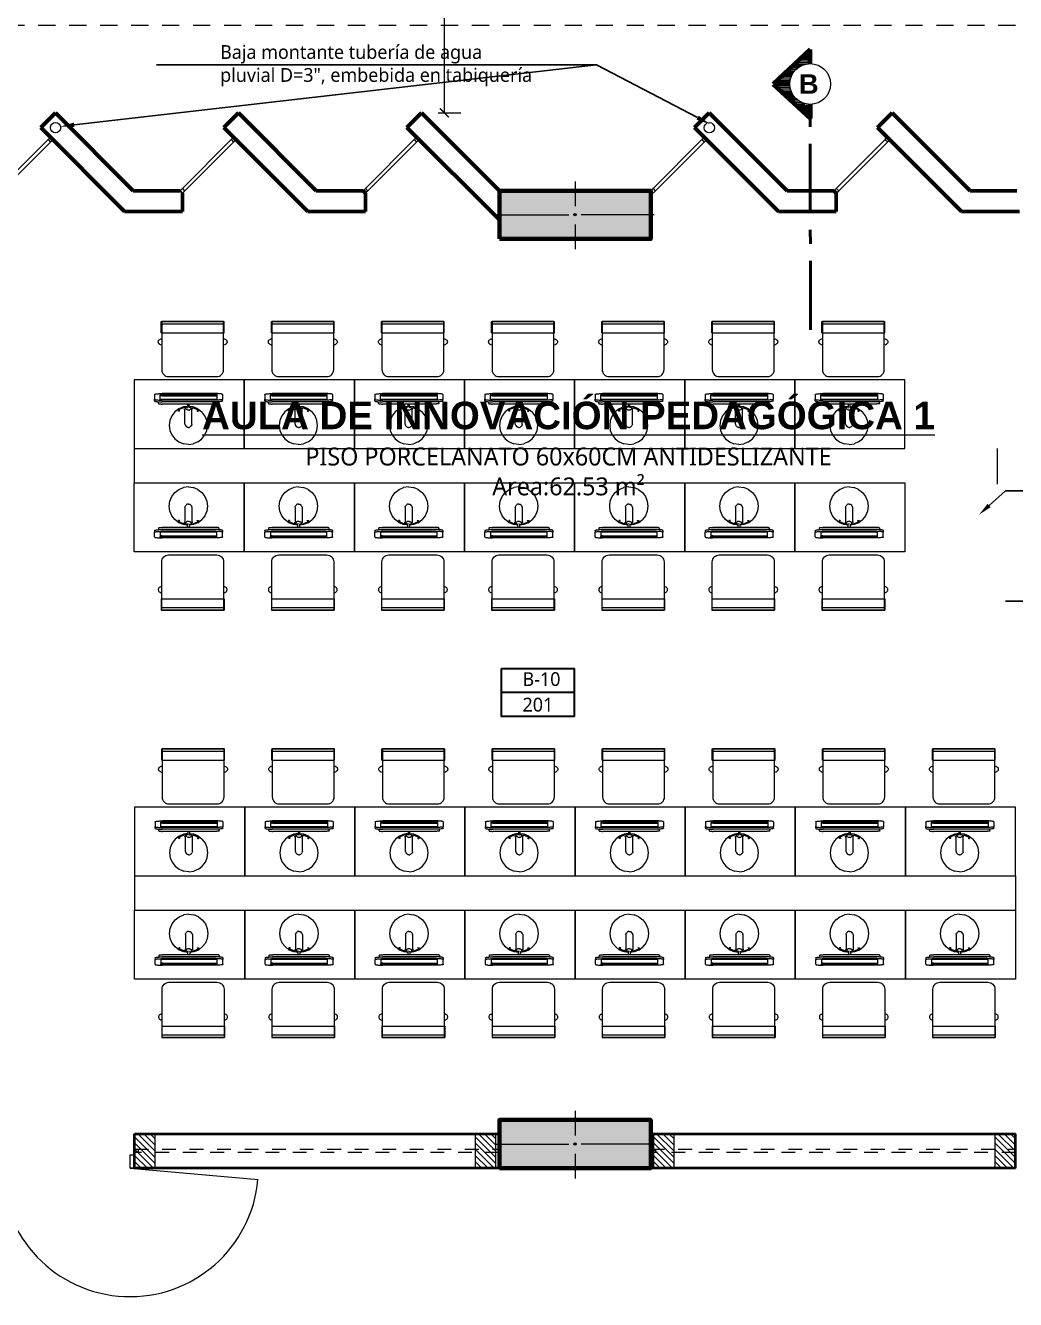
# Model space of a CAD drawing. Header units: metres. Extents: x 28 to 239, y -1 to 113.
# Drawn here: x 58.44 to 65.63, y 82.64 to 91.9 of the extents above; entities that cross this region are included whole.
import ezdxf
from ezdxf import colors
from ezdxf.entities.mleader import LeaderData, LeaderLine
from ezdxf.enums import TextEntityAlignment as Align
from ezdxf.math import Vec2, Vec3

# ---------------------------------------------------------------- set-up
doc = ezdxf.new("R2010")
doc.units = ezdxf.units.M
for name, pattern in [('1CORTE', [1.5, 1, -0.25, 0, -0.25]), ('ACAD_ISO04W100', [30, 24, -3, 0, -3]), ('CONTINUA', [0]), ('DASHED2', [0.375, 0.25, -0.125]), ('HIDDEN2', [0.1875, 0.125, -0.0625])]:
    doc.linetypes.add(name, pattern=pattern)
for name, color, linetype, lineweight in [('1', 7, 'Continuous', 5), ('AA. Proyeccion Corte', 10, '1CORTE', 50), ('COLUMNAS 50', 32, 'Continuous', 70), ('COLUMNETASSS', 211, 'Continuous', 20), ('CORTE_EJE', 31, 'ACAD_ISO04W100', 80), ('cotas', 7, 'Continuous', 5), ('Equipamiento SR', 23, 'Continuous', 0), ('GRAFO 0 BLANCO', 7, 'Continuous', 0), ('GRAFO 4', 7, 'Continuous', 30), ('I.S. CANALETAS', 12, 'Continuous', 0), ('letras sr', 7, 'Continuous', 5), ('Muebles fijos El', 101, 'Continuous', 0), ('muro bajo', 191, 'Continuous', 40), ('Muros el', 144, 'Continuous', 60), ('proyecciones', 1, 'DASHED2', 5), ('Puertas El', 21, 'Continuous', 15), ('TEXTOS-SUBTITULO', 7, 'Continuous', 30), ('texturas', 252, 'Continuous', 0), ('Vanos', 140, 'Continuous', 5)]:
    doc.layers.add(name, color=color, linetype=linetype, lineweight=lineweight)
doc.styles.add('Generales', font='trebuc.ttf', dxfattribs={"height": 0.1})
doc.styles.add('Roberto', font='arial.ttf', dxfattribs={"width": 1.5})
doc.styles.add('Santa Rosa 1 50', font='trebuc.ttf')
doc.styles.add('TURBO_BASS', font='swisseb.ttf')
doc.dimstyles.new('1EJESB', dxfattribs={"dimscale": 0, "dimtxt": 0.13, "dimasz": 0.0655, "dimexe": 0.12, "dimexo": 0.12, "dimgap": 0.0755, "dimtad": 1, "dimzin": 4, "dimdsep": 46, "dimtxsty": 'Roberto', "dimblk": 'ARCHTICK', "dimcen": 0.065, "dimclrd": 7, "dimclre": 251, "dimclrt": 7, "dimaunit": 1, "dimadec": 0, "dimazin": 1, "dimtfac": 1, "dimtix": 1, "dimtofl": 0, "dimtmove": 0, "dimatfit": 3, "dimldrblk": 'ARROW', "dimfxl": 1, "dimtolj": 1, "dimtzin": 4, "dimlwd": 9, "dimlwe": 9, "dimarcsym": 0})

# ---------------------------------------------------------------- blocks, each defined once
blk = doc.blocks.new('A$C25F65E93')
at = {"layer": 'Equipamiento SR', "linetype": 'Continuous'}
for p, q in [((0.018, 0.4782), (0, 0.4782)), ((0, 0.0222), (0, 0.4782)), ((0.0824, 0.4782), (0.018, 0.4782)), ((0.018, 0.0222), (0.018, 0.4782)), ((0.0824, 0.0222), (0.0824, 0.4782)), ((0.1264, 0.4782), (0.1269, 0.4816)), ((0.1269, 0.4816), (0.1282, 0.4858)), ((0.1282, 0.4858), (0.1301, 0.4896)), ((0.1301, 0.4896), (0.1325, 0.493)), ((0.1325, 0.493), (0.1354, 0.4959)), ((0.1354, 0.4959), (0.1387, 0.4981)), ((0.1387, 0.4981), (0.1423, 0.4996)), ((0.1423, 0.4996), (0.146, 0.5004)), ((0.146, 0.5004), (0.1498, 0.5004)), ((0.1498, 0.5004), (0.1536, 0.4996)), ((0.1536, 0.4996), (0.1571, 0.4981)), ((0.1571, 0.4981), (0.1604, 0.4959)), ((0.1604, 0.4959), (0.1633, 0.493)), ((0.1633, 0.493), (0.1658, 0.4896)), ((0.1658, 0.4896), (0.1667, 0.4877)), ((0.1667, 0.4877), (0.1714, 0.4782)), ((0.018, 0.0222), (0, 0.0222)), ((0.0824, 0.0222), (0.018, 0.0222)), ((0.1269, 0.0187), (0.1264, 0.0222)), ((0.1282, 0.0146), (0.1269, 0.0187)), ((0.1301, 0.0107), (0.1282, 0.0146)), ((0.1325, 0.0073), (0.1301, 0.0107)), ((0.1354, 0.0045), (0.1325, 0.0073)), ((0.1387, 0.0023), (0.1354, 0.0045)), ((0.1423, 0.0008), (0.1387, 0.0023)), ((0.146, 0), (0.1423, 0.0008)), ((0.1536, 0.0008), (0.1498, 0)), ((0.1571, 0.0023), (0.1536, 0.0008)), ((0.1604, 0.0045), (0.1571, 0.0023)), ((0.1633, 0.0073), (0.1604, 0.0045)), ((0.1658, 0.0107), (0.1633, 0.0073)), ((0.1667, 0.0127), (0.1658, 0.0107)), ((0.1714, 0.0222), (0.1667, 0.0127)), ((0.1498, 0), (0.146, 0))]:
    blk.add_line(p, q, dxfattribs=at)
blk.add_lwpolyline([(0, 0.0252), (0.35, 0.0252, 0.414214), (0.4, 0.0752), (0.4, 0.4252, 0.414214), (0.35, 0.4752), (0, 0.4752), (0, 0.0252)], format="xyb", dxfattribs=at)
blk = doc.blocks.new('A$C34F338A5')
at = {"layer": 'Muebles fijos El'}
for p, q in [((0.3234, 0.5906), (0.3233, 0.587)), ((0.3233, 0.587), (0.3233, 0.4006)), ((0.3236, 0.5976), (0.3234, 0.5942)), ((0.3234, 0.5942), (0.3234, 0.5906)), ((0.3238, 0.6009), (0.3236, 0.5976)), ((0.324, 0.604), (0.3238, 0.6009)), ((0.3243, 0.6067), (0.324, 0.604)), ((0.3246, 0.6091), (0.3243, 0.6067)), ((0.325, 0.6111), (0.3246, 0.6091)), ((0.3254, 0.6126), (0.325, 0.6111)), ((0.3259, 0.6137), (0.3254, 0.6126)), ((0.3263, 0.6143), (0.3259, 0.6137)), ((0.3268, 0.6144), (0.3263, 0.6143)), ((0.3268, 0.6144), (0.3396, 0.6144)), ((0.3389, 0.6004), (0.3388, 0.5931)), ((0.3388, 0.5931), (0.3388, 0.5873)), ((0.3388, 0.5873), (0.3388, 0.203)), ((0.3392, 0.6075), (0.3389, 0.6004)), ((0.3396, 0.6143), (0.3392, 0.6075)), ((0.3401, 0.6205), (0.3396, 0.6144)), ((0.3396, 0.6144), (0.3396, 0.6143)), ((0.3407, 0.6261), (0.3401, 0.6205)), ((0.3414, 0.631), (0.3407, 0.6261)), ((0.3422, 0.6351), (0.3414, 0.631)), ((0.343, 0.6382), (0.3422, 0.6351)), ((0.3439, 0.6404), (0.343, 0.6382)), ((0.3448, 0.6416), (0.3439, 0.6404)), ((0.3456, 0.6418), (0.3448, 0.6416)), ((0.3456, 0.6418), (0.3581, 0.6418)), ((0.3515, 0.6004), (0.3513, 0.5931)), ((0.3513, 0.5931), (0.3513, 0.5873)), ((0.3513, 0.5873), (0.3513, 0.203)), ((0.3518, 0.6075), (0.3515, 0.6004)), ((0.3521, 0.6143), (0.3518, 0.6075)), ((0.3527, 0.6205), (0.3521, 0.6143)), ((0.3533, 0.6261), (0.3527, 0.6205)), ((0.354, 0.631), (0.3533, 0.6261)), ((0.3547, 0.6351), (0.354, 0.631)), ((0.3556, 0.6382), (0.3547, 0.6351)), ((0.3565, 0.6404), (0.3556, 0.6382)), ((0.3574, 0.6416), (0.3565, 0.6404)), ((0.3565, 0.6007), (0.3565, 0.1896)), ((0.3829, 0.6007), (0.3565, 0.6007)), ((0.3581, 0.6418), (0.3574, 0.6416)), ((0.3925, 0.6418), (0.3581, 0.6418)), ((0.3831, 0.5976), (0.3829, 0.6007)), ((0.3866, 0.6007), (0.3829, 0.6007)), ((0.3832, 0.5942), (0.3831, 0.5976)), ((0.3833, 0.5906), (0.3832, 0.5942)), ((0.3833, 0.587), (0.3833, 0.5906)), ((0.3833, 0.2033), (0.3833, 0.587)), ((0.3866, 0.6007), (0.3866, 0.6004)), ((0.3879, 0.6007), (0.3866, 0.6007)), ((0.3866, 0.6004), (0.3867, 0.5931)), ((0.3867, 0.5931), (0.3867, 0.5873)), ((0.3867, 0.5873), (0.3867, 0.203)), ((0.3942, 0.6007), (0.3879, 0.6007)), ((0.3879, 0.6007), (0.3879, 0.1896)), ((0.3925, 0.6418), (0.3932, 0.6416)), ((0.3932, 0.6416), (0.3941, 0.6404)), ((0.3941, 0.6404), (0.395, 0.6382)), ((0.3942, 0.6007), (0.3942, 0.1896)), ((0.395, 0.6382), (0.3959, 0.6351)), ((0.3959, 0.6351), (0.3966, 0.631)), ((0.3966, 0.631), (0.3973, 0.6261)), ((0.3973, 0.6261), (0.398, 0.6205)), ((0.398, 0.6205), (0.3985, 0.6143)), ((0.3985, 0.6143), (0.3989, 0.6075)), ((0.3989, 0.6075), (0.3991, 0.6004)), ((0.3991, 0.6004), (0.3993, 0.5931)), ((0.3993, 0.5931), (0.3993, 0.5873)), ((0.3993, 0.5873), (0.3993, 0.203)), ((0.0477, 0.4632), (0.0338, 0.4297)), ((0.0477, 0.4632), (0.0698, 0.492)), ((0.0698, 0.492), (0.0986, 0.5141)), ((0.0986, 0.5141), (0.1322, 0.528)), ((0.1322, 0.528), (0.1682, 0.5328)), ((0.1682, 0.5328), (0.2042, 0.528)), ((0.2042, 0.528), (0.2377, 0.5141)), ((0.2377, 0.5141), (0.2665, 0.492)), ((0.2887, 0.4632), (0.2665, 0.492)), ((0.2719, 0.4641), (0.272, 0.4649)), ((0.2719, 0.4632), (0.2719, 0.4641)), ((0.2719, 0.4622), (0.2719, 0.4632)), ((0.272, 0.4649), (0.2723, 0.4655)), ((0.2723, 0.4655), (0.2727, 0.466)), ((0.2727, 0.466), (0.2732, 0.4664)), ((0.2732, 0.4664), (0.2737, 0.4666)), ((0.2737, 0.4666), (0.2744, 0.4666)), ((0.2744, 0.4666), (0.2751, 0.4665)), ((0.2751, 0.4665), (0.2759, 0.4663)), ((0.2759, 0.4663), (0.2768, 0.4658)), ((0.2768, 0.4658), (0.2777, 0.4653)), ((0.2777, 0.4653), (0.2786, 0.4646)), ((0.2786, 0.4646), (0.2795, 0.4637)), ((0.2795, 0.4637), (0.2804, 0.4628)), ((0.2804, 0.4628), (0.2812, 0.4617)), ((0.2887, 0.4632), (0.3026, 0.4297)), ((0.0291, 0.3937), (0.0338, 0.4297)), ((0.0291, 0.3937), (0.0338, 0.3576)), ((0.1531, 0.3936), (0.1534, 0.3985)), ((0.1531, 0.3936), (0.1537, 0.3887)), ((0.1534, 0.3985), (0.1546, 0.4032)), ((0.1537, 0.3887), (0.1551, 0.3842)), ((0.1546, 0.4032), (0.1566, 0.4072)), ((0.1551, 0.3842), (0.1574, 0.3804)), ((0.1566, 0.4072), (0.1593, 0.4104)), ((0.1574, 0.3804), (0.1603, 0.3775)), ((0.1659, 0.4158), (0.1593, 0.4104)), ((0.1671, 0.3718), (0.1603, 0.3775)), ((0.1659, 0.4158), (0.1701, 0.4186)), ((0.1715, 0.3695), (0.1671, 0.3718)), ((0.1748, 0.4197), (0.1701, 0.4186)), ((0.1748, 0.4197), (0.2825, 0.4197)), ((0.2721, 0.4611), (0.2719, 0.4622)), ((0.2725, 0.4599), (0.2721, 0.4611)), ((0.2729, 0.4587), (0.2725, 0.4599)), ((0.2734, 0.4575), (0.2729, 0.4587)), ((0.274, 0.4563), (0.2734, 0.4575)), ((0.2744, 0.4556), (0.274, 0.4563)), ((0.2791, 0.3985), (0.2788, 0.3936)), ((0.2788, 0.3936), (0.2794, 0.3887)), ((0.2791, 0.3985), (0.2803, 0.4032)), ((0.2794, 0.3887), (0.2809, 0.3842)), ((0.2803, 0.4032), (0.2824, 0.4072)), ((0.2809, 0.3842), (0.2831, 0.3804)), ((0.2812, 0.4617), (0.282, 0.4606)), ((0.2816, 0.4609), (0.2825, 0.4597)), ((0.282, 0.4606), (0.2828, 0.4595)), ((0.2824, 0.4072), (0.2851, 0.4104)), ((0.2872, 0.4191), (0.2825, 0.4197)), ((0.2957, 0.4278), (0.2828, 0.4595)), ((0.2831, 0.3804), (0.286, 0.3775)), ((0.2851, 0.4104), (0.2882, 0.4125)), ((0.286, 0.3775), (0.2893, 0.3758)), ((0.287, 0.4255), (0.2879, 0.4187)), ((0.2916, 0.4168), (0.2872, 0.4191)), ((0.2917, 0.4133), (0.2882, 0.4125)), ((0.2886, 0.3701), (0.2928, 0.3728)), ((0.2893, 0.3758), (0.2928, 0.3753)), ((0.2916, 0.4168), (0.2985, 0.4111)), ((0.2952, 0.4128), (0.2917, 0.4133)), ((0.2994, 0.3783), (0.2928, 0.3728)), ((0.2928, 0.3753), (0.2962, 0.3762)), ((0.2969, 0.3881), (0.2947, 0.3888)), ((0.2947, 0.3888), (0.2958, 0.3883)), ((0.2952, 0.4128), (0.2985, 0.4111)), ((0.2978, 0.4117), (0.2957, 0.4278)), ((0.298, 0.3771), (0.2957, 0.3595)), ((0.2958, 0.3883), (0.2969, 0.3881)), ((0.2962, 0.3762), (0.2994, 0.3783)), ((0.2985, 0.3999), (0.2965, 0.4005)), ((0.2977, 0.4004), (0.2965, 0.4005)), ((0.2985, 0.3999), (0.2977, 0.4004)), ((0.2985, 0.4111), (0.3013, 0.4083)), ((0.3048, 0.388), (0.2994, 0.388)), ((0.2994, 0.3783), (0.3021, 0.3814)), ((0.3002, 0.4006), (0.3048, 0.4006)), ((0.3036, 0.4045), (0.3013, 0.4083)), ((0.3021, 0.3814), (0.3041, 0.3855)), ((0.3026, 0.4297), (0.3064, 0.4006)), ((0.3066, 0.388), (0.3026, 0.3576)), ((0.3036, 0.4045), (0.3048, 0.4006)), ((0.3041, 0.3855), (0.3048, 0.388)), ((0.3048, 0.4006), (0.3064, 0.4006)), ((0.3066, 0.388), (0.3048, 0.388)), ((0.3064, 0.4006), (0.3233, 0.4006)), ((0.3233, 0.388), (0.3066, 0.388)), ((0.3233, 0.4006), (0.3233, 0.388)), ((0.3233, 0.388), (0.3233, 0.2033)), ((0.0477, 0.3241), (0.0338, 0.3576)), ((0.0698, 0.2953), (0.0477, 0.3241)), ((0.0986, 0.2732), (0.0698, 0.2953)), ((0.1762, 0.3689), (0.1715, 0.3695)), ((0.1762, 0.3689), (0.284, 0.3689)), ((0.2665, 0.2953), (0.2377, 0.2732)), ((0.2887, 0.3241), (0.2665, 0.2953)), ((0.2721, 0.3262), (0.2719, 0.3251)), ((0.2719, 0.3251), (0.2719, 0.3241)), ((0.2719, 0.3241), (0.2719, 0.3232)), ((0.2719, 0.3232), (0.272, 0.3225)), ((0.272, 0.3225), (0.2723, 0.3218)), ((0.2725, 0.3274), (0.2721, 0.3262)), ((0.2723, 0.3218), (0.2727, 0.3213)), ((0.2729, 0.3286), (0.2725, 0.3274)), ((0.2727, 0.3213), (0.2732, 0.3209)), ((0.2734, 0.3298), (0.2729, 0.3286)), ((0.2732, 0.3209), (0.2737, 0.3207)), ((0.274, 0.331), (0.2734, 0.3298)), ((0.2737, 0.3207), (0.2744, 0.3207)), ((0.2744, 0.3317), (0.274, 0.331)), ((0.2744, 0.3207), (0.2751, 0.3208)), ((0.2751, 0.3208), (0.2759, 0.3211)), ((0.2759, 0.3211), (0.2768, 0.3215)), ((0.2768, 0.3215), (0.2777, 0.322)), ((0.2777, 0.322), (0.2786, 0.3228)), ((0.2786, 0.3228), (0.2795, 0.3236)), ((0.2795, 0.3236), (0.2804, 0.3245)), ((0.2804, 0.3245), (0.2812, 0.3256)), ((0.2812, 0.3256), (0.282, 0.3267)), ((0.282, 0.3267), (0.2828, 0.3278)), ((0.2957, 0.3595), (0.2828, 0.3278)), ((0.284, 0.3689), (0.2886, 0.3701)), ((0.287, 0.3618), (0.2881, 0.3699)), ((0.3026, 0.3576), (0.2887, 0.3241)), ((0.1322, 0.2593), (0.0986, 0.2732)), ((0.1682, 0.2545), (0.1322, 0.2593)), ((0.2042, 0.2593), (0.1682, 0.2545)), ((0.2377, 0.2732), (0.2042, 0.2593)), ((0.3234, 0.1997), (0.3233, 0.2033)), ((0.3234, 0.1961), (0.3234, 0.1997)), ((0.3236, 0.1926), (0.3234, 0.1961)), ((0.3238, 0.1894), (0.3236, 0.1926)), ((0.324, 0.1863), (0.3238, 0.1894)), ((0.3243, 0.1836), (0.324, 0.1863)), ((0.3388, 0.1972), (0.3388, 0.203)), ((0.3389, 0.1898), (0.3388, 0.1972)), ((0.3392, 0.1827), (0.3389, 0.1898)), ((0.3513, 0.1972), (0.3513, 0.203)), ((0.3515, 0.1898), (0.3513, 0.1972)), ((0.3518, 0.1827), (0.3515, 0.1898)), ((0.3565, 0.1896), (0.3829, 0.1896)), ((0.3831, 0.1926), (0.3829, 0.1896)), ((0.3829, 0.1896), (0.3866, 0.1896)), ((0.3832, 0.1961), (0.3831, 0.1926)), ((0.3833, 0.1997), (0.3832, 0.1961)), ((0.3833, 0.2033), (0.3833, 0.1997)), ((0.3866, 0.1898), (0.3867, 0.1972)), ((0.3866, 0.1896), (0.3866, 0.1898)), ((0.3866, 0.1896), (0.3879, 0.1896)), ((0.3867, 0.1972), (0.3867, 0.203)), ((0.3942, 0.1896), (0.3879, 0.1896)), ((0.3989, 0.1827), (0.3991, 0.1898)), ((0.3991, 0.1898), (0.3993, 0.1972)), ((0.3993, 0.1972), (0.3993, 0.203)), ((0.3246, 0.1812), (0.3243, 0.1836)), ((0.325, 0.1792), (0.3246, 0.1812)), ((0.3254, 0.1777), (0.325, 0.1792)), ((0.3259, 0.1766), (0.3254, 0.1777)), ((0.3263, 0.176), (0.3259, 0.1766)), ((0.3268, 0.1759), (0.3263, 0.176)), ((0.3268, 0.1759), (0.3396, 0.1759)), ((0.3396, 0.176), (0.3392, 0.1827)), ((0.3396, 0.1759), (0.3396, 0.176)), ((0.3401, 0.1698), (0.3396, 0.1759)), ((0.3407, 0.1642), (0.3401, 0.1698)), ((0.3414, 0.1593), (0.3407, 0.1642)), ((0.3422, 0.1552), (0.3414, 0.1593)), ((0.343, 0.152), (0.3422, 0.1552)), ((0.3439, 0.1499), (0.343, 0.152)), ((0.3448, 0.1487), (0.3439, 0.1499)), ((0.3456, 0.1485), (0.3448, 0.1487)), ((0.3456, 0.1485), (0.3581, 0.1485)), ((0.3521, 0.176), (0.3518, 0.1827)), ((0.3527, 0.1698), (0.3521, 0.176)), ((0.3533, 0.1642), (0.3527, 0.1698)), ((0.354, 0.1593), (0.3533, 0.1642)), ((0.3547, 0.1552), (0.354, 0.1593)), ((0.3556, 0.152), (0.3547, 0.1552)), ((0.3565, 0.1499), (0.3556, 0.152)), ((0.3574, 0.1487), (0.3565, 0.1499)), ((0.3581, 0.1485), (0.3574, 0.1487)), ((0.3925, 0.1485), (0.3581, 0.1485)), ((0.3925, 0.1485), (0.3932, 0.1487)), ((0.3932, 0.1487), (0.3941, 0.1499)), ((0.3941, 0.1499), (0.395, 0.152)), ((0.395, 0.152), (0.3959, 0.1552)), ((0.3959, 0.1552), (0.3966, 0.1593)), ((0.3966, 0.1593), (0.3973, 0.1642)), ((0.3973, 0.1642), (0.398, 0.1698)), ((0.398, 0.1698), (0.3985, 0.176)), ((0.3985, 0.176), (0.3989, 0.1827))]:
    blk.add_line(p, q, dxfattribs=at)
blk.add_lwpolyline([(0, 0.8), (0.5, 0.8), (0.5, 0), (0, 0), (0, 0.8)], dxfattribs=at)
at = {"layer": 'Muebles fijos El', "xscale": -1}
blk.add_blockref('A$C25F65E93', (0.923, 0.1747), dxfattribs=at)
blk = doc.blocks.new('A$C5A0F33B4')
at = {"layer": 'Puertas El', "linetype": 'Continuous'}
blk.add_line((1.12, 1.16), (1.218, 2.276), dxfattribs=at)
at = {"layer": 'Puertas El', "linetype": 'ByBlock'}
for p, q in [((1.005, 1.16), (1.005, 1.2)), ((1.005, 1.2), (1.12, 1.2)), ((1.12, 1.2), (1.005, 1.2)), ((1.12, 1.16), (1.005, 1.16)), ((1.12, 1.2), (1.12, 1.16)), ((1.005, 0), (1.005, 0.04)), ((1.005, 0.04), (1.12, 0.04)), ((1.12, 0), (1.005, 0)), ((1.12, 0), (1.005, 0)), ((1.12, 0), (1.005, 0)), ((1.12, 0.04), (1.12, 0))]:
    blk.add_line(p, q, dxfattribs=at)
blk.add_arc((1.12, 1.16), 1.12, 270, 85, dxfattribs=at)
blk = doc.blocks.new('Columna 1.10 x0.30')
at = {"true_color": 0xc7c8ca}
h = blk.add_hatch(color=9, dxfattribs=at)
h.dxf.hatch_style = 1
h.paths.add_polyline_path([(-234.8493, 113.8066), (-235.9493, 113.8066), (-235.9493, 113.4566), (-234.8493, 113.4566)])
h.paths.add_polyline_path([(-235.3906, 113.6316, -1), (-235.408, 113.6316, -1)], flags=16)
at = {"layer": 'COLUMNAS 50', "color": 1, "linetype": 'Continuous', "lineweight": 5}
for p, q in [((-235.3993, 113.8732), (-235.3993, 113.6932)), ((-235.9743, 113.6316), (-235.4443, 113.6316)), ((-235.3993, 113.5616), (-235.3993, 113.3816)), ((-234.8243, 113.6316), (-235.3543, 113.6316))]:
    blk.add_line(p, q, dxfattribs=at)
at = {"layer": 'COLUMNAS 50', "linetype": 'Continuous'}
blk.add_lwpolyline([(-235.9493, 113.4566), (-234.8493, 113.4566), (-234.8493, 113.8066), (-235.9493, 113.8066)], close=True, dxfattribs=at)
at = {"layer": 'COLUMNAS 50', "color": 1, "linetype": 'Continuous', "lineweight": 5}
blk.add_circle((-235.3993, 113.6316), 0.00871, dxfattribs=at)
blk.add_point((-235.3993, 113.6316), dxfattribs=at)
blk = doc.blocks.new('_ArchTick')
at = {"color": 0, "linetype": 'ByBlock', "const_width": 0.15}
blk.add_lwpolyline([(-0.5, -0.5), (0.5, 0.5)], dxfattribs=at)
blk = doc.blocks.new('*D151')
at = {"layer": 'Defpoints', "color": 0, "transparency": 16777216}
for p in [(61.3134, 93.2748), (61.4797, 93.2748), (61.3133, 91.2626)]:
    blk.add_point(p, dxfattribs=at)
at = {"layer": 'GRAFO 0 BLANCO', "color": 251, "linetype": 'CONTINUA', "lineweight": 9, "transparency": 16777216}
for p, q in [((61.4334, 93.2748), (61.5997, 93.2748)), ((61.4333, 91.2626), (61.5997, 91.2626))]:
    blk.add_line(p, q, dxfattribs=at)
at = {"layer": 'GRAFO 0 BLANCO', "color": 7, "linetype": 'CONTINUA', "lineweight": 9, "transparency": 16777216}
blk.add_line((61.4797, 91.2626), (61.4797, 93.2748), dxfattribs=at)
at = {"layer": 'GRAFO 0 BLANCO', "color": 7, "lineweight": 9, "transparency": 16777216, "xscale": 0.0655, "yscale": 0.0655, "zscale": 0.0655}
for p, rotation in [((61.4797, 93.2748), 89.99913794816398), ((61.4797, 91.2626), 269.999137948164)]:
    blk.add_blockref('_ArchTick', p, dxfattribs=dict(at, rotation=rotation))
at = {"layer": 'GRAFO 0 BLANCO', "color": 7, "lineweight": 30, "transparency": 16777216, "insert": (61.3379, 92.2687), "char_height": 0.13, "attachment_point": 5, "rotation": 89.99914, "style": 'Roberto'}
blk.add_mtext('\\A1;2.01', dxfattribs=at)
blk = doc.blocks.new('ARROW')
at = {"layer": 'cotas', "color": 1, "ltscale": 0.5}
blk.add_line((2.5, 0), (-2.5, 0), dxfattribs=at)
at = {"layer": 'cotas', "const_width": 0.635}
blk.add_lwpolyline([(-0.32, 0, 1), (0.32, 0, 1)], format="xyb", close=True, dxfattribs=at)

msp = doc.modelspace()

# ---------------------------------------------------------------- hatches: boundary and pattern name
at = {"layer": '1', "lineweight": 5}
h = msp.add_hatch(dxfattribs=at)
h.set_pattern_fill('_USER,_O', scale=0.01, angle=540, pattern_type=0)
h.set_pattern_definition([(180.373563, (92.320744, 201.975315), (-6.51985e-05, 0.00999978746), [])])
h.paths.add_polyline_path([(63.9901, 91.4707, 0.414214), (64.139, 91.3237), (64.1397, 91.2205), (63.8673, 91.4699), (64.1364, 91.7229), (64.1371, 91.6197, 0.414214)])
h = msp.add_hatch(dxfattribs=at)
h.set_pattern_fill('_USER,_O', scale=0.01, angle=540, pattern_type=0)
h.set_pattern_definition([(180.373563, (92.320744, 201.975315), (-6.51985e-05, 0.00999978746), [])])
h.paths.add_polyline_path([(63.9901, 91.4707, 0.414214), (64.139, 91.3237), (64.1397, 91.2205), (63.8673, 91.4699), (64.1364, 91.7229), (64.1371, 91.6197, 0.414214)])
at = {"layer": 'texturas', "true_color": 0x939598}
h = msp.add_hatch(dxfattribs=at)
h.set_pattern_fill('ANSI31', color=252, scale=0.01, angle=270)
h.set_pattern_definition([(315, (-74.81578, -66.131295), (0.0224506403, 0.0224506403), [])])
h.paths.add_polyline_path([(59.229, 83.8469), (59.229, 83.5969), (59.379, 83.5969), (59.379, 83.8469)])
h = msp.add_hatch(dxfattribs=at)
h.set_pattern_fill('ANSI31', color=252, scale=0.01, angle=270)
h.set_pattern_definition([(315, (-72.34078, -66.131297), (0.0224506403, 0.0224506403), [])])
h.paths.add_polyline_path([(61.704, 83.8469), (61.704, 83.5969), (61.854, 83.5969), (61.854, 83.8469)])
h = msp.add_hatch(dxfattribs=at)
h.set_pattern_fill('ANSI31', color=252, scale=0.01, angle=270)
h.set_pattern_definition([(315, (-71.045813, -66.131297), (0.0224506403, 0.0224506403), [])])
h.paths.add_polyline_path([(62.999, 83.8469), (62.999, 83.5969), (63.149, 83.5969), (63.149, 83.8469)])
h = msp.add_hatch(dxfattribs=at)
h.set_pattern_fill('ANSI31', color=252, scale=0.01, angle=270)
h.set_pattern_definition([(315, (-68.565778, -66.13121), (0.0224506403, 0.0224506403), [])])
h.paths.add_polyline_path([(65.479, 83.847), (65.479, 83.597), (65.629, 83.597), (65.629, 83.847)])

# ---------------------------------------------------------------- linework, layer by layer
at = {"layer": '1', "color": 7}
msp.add_circle((64.1371, 91.4717), 0.148, dxfattribs=at)
msp.add_circle((64.1371, 91.4717), 0.148, dxfattribs=at)
at = {"layer": 'AA. Proyeccion Corte', "color": 7, "ltscale": 0.5}
msp.add_line((64.139, 89.6864), (64.1373, 91.3237), dxfattribs=at)
at = {"layer": 'COLUMNETASSS'}
for points in [[(59.229, 83.5969), (59.379, 83.5969), (59.379, 83.8469), (59.229, 83.8469)], [(61.704, 83.5969), (61.854, 83.5969), (61.854, 83.8469), (61.704, 83.8469)], [(62.999, 83.5969), (63.149, 83.5969), (63.149, 83.8469), (62.999, 83.8469)], [(65.479, 83.5969), (65.629, 83.5969), (65.629, 83.8469), (65.479, 83.8469)]]:
    msp.add_lwpolyline(points, close=True, dxfattribs=at)
at = {"layer": 'CORTE_EJE', "color": 7, "linetype": 'ACAD_ISO04W100', "ltscale": 0.8}
msp.add_lwpolyline([(64.1371, 91.6197), (64.1364, 91.7229), (63.8673, 91.4699), (64.1397, 91.2205), (64.139, 91.3237)], dxfattribs=at)
msp.add_lwpolyline([(64.1371, 91.6197), (64.1364, 91.7229), (63.8673, 91.4699), (64.1397, 91.2205), (64.139, 91.3237)], dxfattribs=at)
at = {"layer": 'GRAFO 0 BLANCO'}
for points in [[(59.226, 88.8239), (59.226, 88.5739)], [(65.4948, 88.8239), (65.4948, 88.5643)], [(59.229, 85.7199), (59.229, 85.4699)], [(65.629, 85.7199), (65.629, 85.4603)]]:
    msp.add_lwpolyline(points, dxfattribs=at)
at = {"layer": 'GRAFO 0 BLANCO', "color": 1, "lineweight": 30}
msp.add_lwpolyline([(61.8948, 87.2262), (62.422, 87.2262), (62.422, 86.8783), (61.8948, 86.8783)], close=True, dxfattribs=at)
msp.add_lwpolyline([(62.422, 87.0523), (61.8948, 87.0523)], dxfattribs=at)
at = {"layer": 'GRAFO 4', "linetype": 'Continuous'}
for p, q in [((59.5591, 90.6969), (59.5767, 90.6792)), ((59.5591, 90.6969), (59.5767, 90.6792)), ((64.3091, 90.6969), (64.3267, 90.6792))]:
    msp.add_line(p, q, dxfattribs=at)
at = {"layer": 'I.S. CANALETAS'}
for centre in [(58.6548, 91.1546), (58.6548, 91.1546), (63.4046, 91.1545)]:
    msp.add_circle(centre, 0.0375, dxfattribs=at)
at = {"layer": 'muro bajo', "linetype": 'Continuous'}
for p, q in [((59.229, 83.8469), (61.879, 83.8469)), ((59.229, 83.5969), (59.229, 83.8469)), ((62.979, 83.8469), (65.629, 83.8469)), ((65.629, 83.5969), (65.629, 83.8469)), ((61.8822, 83.5969), (59.229, 83.5969)), ((65.629, 83.5969), (62.979, 83.5969))]:
    msp.add_line(p, q, dxfattribs=at)
at = {"layer": 'Muros el', "ltscale": 0.05}
for p, q in [((60.8891, 90.6969), (60.9068, 90.6792)), ((60.8891, 90.6969), (60.9068, 90.6792)), ((64.3091, 90.6969), (64.3267, 90.6792)), ((59.5767, 90.6792), (59.5767, 90.5469)), ((59.5767, 90.6792), (59.5767, 90.5469)), ((60.9068, 90.6792), (60.9068, 90.5469)), ((60.9068, 90.6792), (60.9068, 90.5469)), ((64.3267, 90.6792), (64.3267, 90.5469)), ((59.1569, 90.5469), (59.5767, 90.5469)), ((59.1569, 90.5469), (59.5767, 90.5469)), ((63.9069, 90.5469), (64.3267, 90.5469))]:
    msp.add_line(p, q, dxfattribs=at)
for points in [[(58.6533, 91.2626), (58.5472, 91.1565)], [(58.6533, 91.2626), (58.5472, 91.1565)], [(59.219, 90.6969), (58.6533, 91.2626)], [(59.219, 90.6969), (58.6533, 91.2626)], [(59.9833, 91.2626), (59.8773, 91.1565)], [(59.9833, 91.2626), (59.8773, 91.1565)], [(60.549, 90.6969), (59.9833, 91.2626)], [(60.549, 90.6969), (59.9833, 91.2626)], [(61.3133, 91.2626), (61.2073, 91.1565)], [(61.3133, 91.2626), (61.2073, 91.1565)], [(61.879, 90.6969), (61.3133, 91.2626)], [(61.879, 90.6969), (61.3133, 91.2626)], [(63.4033, 91.2626), (63.2972, 91.1565)], [(63.969, 90.6969), (63.4033, 91.2626)], [(64.7333, 91.2626), (64.6273, 91.1565)], [(65.299, 90.6969), (64.7333, 91.2626)], [(58.5472, 91.1565), (59.1569, 90.5469)], [(58.5472, 91.1565), (59.1569, 90.5469)], [(59.8773, 91.1565), (60.4869, 90.5469)], [(59.8773, 91.1565), (60.4869, 90.5469)], [(61.2073, 91.1565), (61.879, 90.4848)], [(61.2073, 91.1565), (61.879, 90.4848)], [(63.2972, 91.1565), (63.9069, 90.5469)], [(64.6273, 91.1565), (65.2369, 90.5469)], [(59.5591, 90.6969), (59.219, 90.6969)], [(59.5591, 90.6969), (59.219, 90.6969)], [(60.549, 90.6969), (60.8891, 90.6969)], [(60.549, 90.6969), (60.8891, 90.6969)], [(64.3091, 90.6969), (63.969, 90.6969)], [(65.299, 90.6969), (65.6391, 90.6969)], [(60.4869, 90.5469), (60.9068, 90.5469)], [(60.4869, 90.5469), (60.9068, 90.5469)], [(65.2369, 90.5469), (65.6568, 90.5469)]]:
    msp.add_lwpolyline(points, dxfattribs=at)
at = {"layer": 'proyecciones', "linetype": 'HIDDEN2'}
msp.add_lwpolyline([(86.329, 90.6969), (86.329, 91.8969), (57.529, 91.8969), (57.529, 90.6969)], dxfattribs=at)
at = {"layer": 'Vanos', "color": 7, "linetype": 'Continuous'}
for p, q in [((58.229, 90.6969), (58.6179, 91.0858)), ((58.229, 90.6969), (58.6179, 91.0858)), ((58.6179, 91.0858), (58.6003, 91.0681)), ((58.6179, 91.0858), (58.6003, 91.0681)), ((58.6003, 91.0681), (58.6179, 91.0505)), ((58.6003, 91.0681), (58.6179, 91.0505)), ((58.6179, 91.0858), (58.6356, 91.0681)), ((58.6179, 91.0858), (58.6356, 91.0681)), ((58.6179, 91.0505), (58.6356, 91.0681)), ((58.6179, 91.0505), (58.6356, 91.0681)), ((59.5591, 90.6969), (59.948, 91.0858)), ((59.5591, 90.6969), (59.948, 91.0858)), ((59.948, 91.0858), (59.9303, 91.0681)), ((59.948, 91.0858), (59.9303, 91.0681)), ((59.9303, 91.0681), (59.948, 91.0505)), ((59.9303, 91.0681), (59.948, 91.0505)), ((59.948, 91.0858), (59.9656, 91.0681)), ((59.948, 91.0858), (59.9656, 91.0681)), ((59.948, 91.0505), (59.9656, 91.0681)), ((59.948, 91.0505), (59.9656, 91.0681)), ((60.8891, 90.6969), (61.278, 91.0858)), ((60.8891, 90.6969), (61.278, 91.0858)), ((61.278, 91.0858), (61.2603, 91.0681)), ((61.278, 91.0858), (61.2603, 91.0681)), ((61.2603, 91.0681), (61.278, 91.0505)), ((61.2603, 91.0681), (61.278, 91.0505)), ((61.278, 91.0858), (61.2957, 91.0681)), ((61.278, 91.0858), (61.2957, 91.0681)), ((61.278, 91.0505), (61.2957, 91.0681)), ((61.278, 91.0505), (61.2957, 91.0681)), ((62.979, 90.6969), (63.3679, 91.0858)), ((63.3679, 91.0858), (63.3503, 91.0681)), ((63.3503, 91.0681), (63.3679, 91.0505)), ((63.3679, 91.0858), (63.3856, 91.0681)), ((63.3679, 91.0505), (63.3856, 91.0681)), ((64.3091, 90.6969), (64.698, 91.0858)), ((64.698, 91.0858), (64.6803, 91.0681)), ((64.6803, 91.0681), (64.698, 91.0505)), ((64.698, 91.0858), (64.7156, 91.0681)), ((64.698, 91.0505), (64.7156, 91.0681)), ((58.2644, 90.6969), (58.6179, 91.0505)), ((58.2644, 90.6969), (58.6179, 91.0505)), ((59.5944, 90.6969), (59.948, 91.0505)), ((59.5944, 90.6969), (59.948, 91.0505)), ((60.9244, 90.6969), (61.278, 91.0505)), ((60.9244, 90.6969), (61.278, 91.0505)), ((63.0144, 90.6969), (63.3679, 91.0505)), ((64.3444, 90.6969), (64.698, 91.0505)), ((59.5944, 90.6969), (59.5767, 90.7146)), ((59.5944, 90.6969), (59.5767, 90.7146)), ((59.5767, 90.6792), (59.5944, 90.6969)), ((59.5767, 90.6792), (59.5944, 90.6969)), ((60.8891, 90.6969), (60.9068, 90.6792)), ((60.8891, 90.6969), (60.9068, 90.6792)), ((60.9244, 90.6969), (60.9068, 90.7146)), ((60.9244, 90.6969), (60.9068, 90.7146)), ((60.9068, 90.6792), (60.9244, 90.6969)), ((60.9068, 90.6792), (60.9244, 90.6969)), ((62.9967, 90.6792), (62.979, 90.6969)), ((63.0144, 90.6969), (62.9967, 90.7146)), ((62.9967, 90.6792), (63.0144, 90.6969)), ((64.3444, 90.6969), (64.3267, 90.7146)), ((64.3267, 90.6792), (64.3444, 90.6969))]:
    msp.add_line(p, q, dxfattribs=at)
at = {"layer": 'Vanos', "color": 7, "linetype": 'DASHED2', "ltscale": 0.3}
for p, q in [((59.229, 83.7344), (61.879, 83.7344)), ((61.879, 83.7094), (59.229, 83.7094)), ((62.979, 83.7344), (65.629, 83.7344)), ((65.629, 83.7094), (62.979, 83.7094))]:
    msp.add_line(p, q, dxfattribs=at)
at = {"layer": 'Vanos', "color": 7, "linetype": 'DASHED2'}
for p, q in [((59.229, 83.7344), (59.254, 83.7344)), ((59.254, 83.7344), (59.254, 83.7094)), ((63.0126, 83.7344), (63.0126, 83.7094))]:
    msp.add_line(p, q, dxfattribs=at)
at = {"layer": 'Vanos', "color": 7, "linetype": 'DASHED2', "ltscale": 0.5}
msp.add_line((59.254, 83.7094), (59.229, 83.7094), dxfattribs=at)

# ---------------------------------------------------------------- block references
at = {"layer": 'COLUMNAS 50'}
for p in [(297.8284, -23.1097), (297.8284, -29.8597)]:
    msp.add_blockref('Columna 1.10 x0.30', p, dxfattribs=at)
at = {"layer": 'Muebles fijos El', "xscale": -1, "rotation": 270}
for p in [(59.226, 88.8239), (60.026, 88.8239), (60.826, 88.8239), (61.626, 88.8239), (62.426, 88.8239), (63.226, 88.8239), (64.026, 88.8239), (59.229, 85.7199), (60.029, 85.7199), (60.829, 85.7199), (61.629, 85.7199), (62.429, 85.7199), (63.229, 85.7199), (64.029, 85.7199), (64.829, 85.7199)]:
    msp.add_blockref('A$C34F338A5', p, dxfattribs=at)
at = {"layer": 'Muebles fijos El', "rotation": 270}
for p in [(59.226, 88.5739), (60.026, 88.5739), (60.826, 88.5739), (61.626, 88.5739), (62.426, 88.5739), (63.226, 88.5739), (64.026, 88.5739), (59.229, 85.4699), (60.029, 85.4699), (60.829, 85.4699), (61.629, 85.4699), (62.429, 85.4699), (63.229, 85.4699), (64.029, 85.4699), (64.829, 85.4699)]:
    msp.add_blockref('A$C34F338A5', p, dxfattribs=at)
at = {"layer": 'Puertas El', "xscale": 0.8333338593064922, "yscale": 0.8333338593064922, "zscale": 0.8333338593064922, "rotation": 270}
msp.add_blockref('A$C5A0F33B4', (58.229, 84.5302), dxfattribs=at)

# ---------------------------------------------------------------- texts
at = {"layer": 'letras sr', "attachment_point": 1, "style": 'Santa Rosa 1 50'}
for s, width, insert, char_height in [('\\pxqc;{\\fSwis721 Ex BT|b1|i0|c0|p34;\\H0.95694x;\\LAULA DE INNOVACIÓN PEDAGÓGICA 1\\P\\fTrebuchet MS|b0|i0|c0|p34;\\H0.65x;\\lPISO PORCELANATO 60x60CM ANTIDESLIZANTE\\PArea:62.53 m²}', 6.822621, (58.9701, 89.1643), 0.209), ('B-10', 0.552798, (62.0473, 87.1993), 0.1), ('201', 0.552798, (62.0473, 87.0136), 0.1)]:
    msp.add_mtext_dynamic_manual_height_columns(s, width=width, gutter_width=1, heights=[0], dxfattribs=dict(at, insert=insert, char_height=char_height))
at = {"layer": 'TEXTOS-SUBTITULO', "style": 'TURBO_BASS'}
msp.add_text('B', height=0.1416, rotation=360, dxfattribs=at).set_placement((64.1272, 91.4011), align=Align.CENTER)

# ---------------------------------------------------------------- dimensions: what is measured, and where the dimension line sits
at = {"layer": 'GRAFO 0 BLANCO', "color": 1, "lineweight": 30}
dim = msp.add_aligned_dim(p1=(61.3133, 91.2626), p2=(61.3134, 93.2748), distance=-0.1664, dimstyle='1EJESB', override={"dimscale": 1}, dxfattribs=at)
dim.commit()
dim.dimension.update_dxf_attribs({"geometry": '*D151', "text_midpoint": (61.3379, 92.2687)})

# ---------------------------------------------------------------- leaders
at = {"layer": 'letras sr'}
ml = msp.add_multileader_mtext('Standard', dxfattribs=at)
ml.set_content('{\\H0.86957x;Baja montante tubería de agua\\Ppluvial D=3", embebida en tabiquería}', color=256, style='Generales')
ml.set_leader_properties()
ml.build(insert=Vec2(0, 0))
ml.multileader.update_dxf_attribs({"text_right_attachment_type": 6, "dogleg_length": 0.36, "arrow_head_size": 0.1})
ctx = ml.context
ctx.base_point, ctx.char_height, ctx.arrow_head_size, ctx.landing_gap_size, ctx.plane_origin = Vec3(59.7606, 91.6826), 0.115, 0.1, 0.09, Vec3(59.0323, 92.0271)
ctx.right_attachment = 6
notes = []
notes.append((ctx, [(1, (1, 1, 0), (62.5837, 91.6109), (-1, 0), 0.36, [(0, [(58.6911, 91.1637)], 0, []), (1, [(63.4079, 91.1811)], 0, [])])]))
ctx.mtext.insert, ctx.mtext.rotation, ctx.mtext.flow_direction = Vec3(59.8506, 91.7542), 6.283185, 5
ml = msp.add_multileader_mtext('Standard', dxfattribs=at)
ml.set_content('{\\H0.86957x;Espacio técnico} ', color=256, style='Generales')
ml.set_leader_properties()
ml.build(insert=Vec2(0, 0))
ml.multileader.update_dxf_attribs({"text_right_attachment_type": 6, "dogleg_length": 0.1826, "arrow_head_size": 0.1})
ctx = ml.context
ctx.base_point, ctx.char_height, ctx.arrow_head_size, ctx.landing_gap_size, ctx.plane_origin = Vec3(65.7381, 88.5177), 0.115, 0.1, 0.09, Vec3(67.0074, 89.199)
ctx.right_attachment = 6
notes.append((ctx, [(0, (1, 1, 0), (65.5555, 88.5177), (1, 0), 0.1826, [(0, [(65.3632, 88.3426)], 0, [])])]))
ctx.mtext.insert, ctx.mtext.flow_direction = Vec3(65.8281, 88.5893), 5
ml = msp.add_multileader_mtext('Standard', dxfattribs=at)
ml.set_content('{\\H0.86957x;Pizarra acrílica\\P4.20m x 1.20m} ', color=256, style='Generales')
ml.set_leader_properties()
ml.build(insert=Vec2(0, 0))
ml.multileader.update_dxf_attribs({"text_right_attachment_type": 6, "dogleg_length": 0.1826, "arrow_head_size": 0.1})
ctx = ml.context
ctx.base_point, ctx.char_height, ctx.arrow_head_size, ctx.landing_gap_size, ctx.plane_origin = Vec3(65.6457, 87.7917), 0.115, 0.1, 0.09, Vec3(66.9149, 88.473)
ctx.right_attachment = 6
notes.append((ctx, [(1, (1, 1, 0), (66.9226, 87.7149), (-1, 0), 0.1826, [(0, [(67.0757, 87.5264)], 0, [])])]))
ctx.mtext.insert, ctx.mtext.flow_direction = Vec3(65.7357, 87.8499), 5
for ctx, leaders in notes:
    for number, flags, end, landing, length, lines in leaders:
        leader = LeaderData()
        leader.index, (leader.has_last_leader_line, leader.has_dogleg_vector, leader.attachment_direction) = number, flags
        leader.last_leader_point, leader.dogleg_vector, leader.dogleg_length = Vec3(end), Vec3(landing), length
        for number, points, colour, breaks in lines:
            line = LeaderLine()
            line.index, line.vertices, line.color, line.breaks = number, Vec3.list(points), colors.encode_raw_color(colour), breaks
            leader.lines.append(line)
        ctx.leaders.append(leader)

doc.saveas('drawing.dxf')
